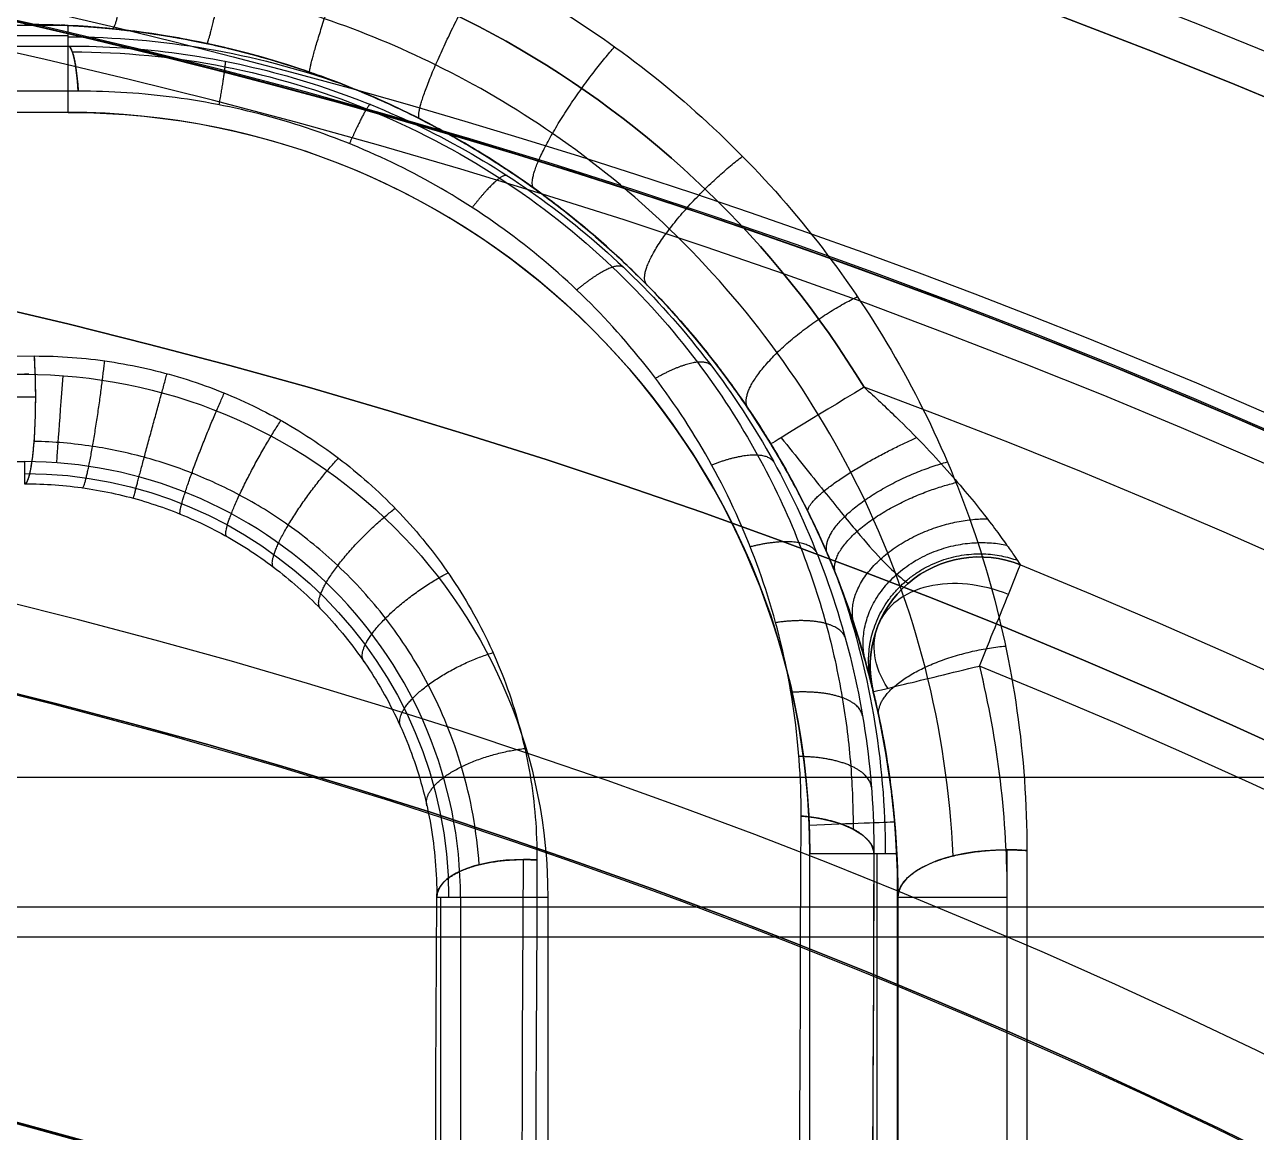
# Model space of a CAD drawing. Header units: centimetres. Extents: x -2.5 to 2.5, y -13.5 to 2.5.
# Drawn here: x 0.355 to 0.6371, y 1.3062 to 1.5599 of the extents above; entities that cross this region are included whole.
import ezdxf

# ---------------------------------------------------------------- set-up
doc = ezdxf.new("R2010")
doc.units = ezdxf.units.CM
doc.layers.add('Default', color=7, linetype='Continuous', true_color=0x000000)

msp = doc.modelspace()

# ---------------------------------------------------------------- linework, layer by layer
at = {"layer": 'Default'}
for p, q in [((0.3650000002200904, 1.557348579785209, 2.103822663338498), (-0.3649999999789616, 1.557348579785209, 2.103822663338498)), ((-0.3633717614014988, 1.559824701076, 1.82), (0.3633717614014366, 1.559824701076, 1.82)), ((0.5677853280555372, 1.437281331279111, 1.57500000000966), (0.5677853280555372, 1.437281331279111, 1.425)), ((0.549375539880889, 1.407097234483537, 1.575000000034), (0.549375539880889, 1.407097234483537, 1.438102850650111)), ((-0.7, 1.387548329092999, -9.369900876810444), (1.263422152902485, 1.387548329092999, -9.369900876810444)), ((0.5502471073539712, 0.3442774283827431, 2.344627552517974), (0.5502471073539712, 1.369999999992253, 2.344627552517974)), ((0.5548247010765, 1.368371761401325, 1.82), (0.5548247010765, 1.154761880216022, 1.82)), ((0.4502257861436189, 1.359999999985203, 2.347070721231369), (0.4502257861436189, -0.5199999999352072, 2.347070721231369)), ((0.555, 1.178304655996962, 2.138205548470592), (0.555, 1.359999999980038, 2.138205548470592)), ((0.9894222123144696, 1.357709082746239, 3.05025), (-0.9894222123144705, 1.357709082746239, 3.05025)), ((-0.7, 1.350945788714557, -9.233298336432), (1.308290813449956, 1.350945788714557, -9.233298336432))]:
    msp.add_line(p, q, dxfattribs=at)
for centre, radius, start, end in [((0, 3.552713678800501e-16, -12.2), 2.499690594652, 270, 90), ((6.260144145811217e-31, -2.810513849101996e-15, -12), 2.15, 6.258339040098019e-14, 180), ((1.026037000564491e-30, -2.847253253075996e-15, -12.2), 2.15, 8.802782785268832e-14, 180), ((0, 0, -12.1), 2.15, 0, 180), ((-1.414489680939823e-09, -1.493782253447762e-09, -11.7), 2.032971016854729, 44.41990661493926, 268.9001442872669), ((-3.742783860616328e-13, -3.552713678800501e-16, 2.203600857458), 2.003255677910626, 58.7228649888192, 180), ((-2.665881612866612e-23, 1.550963648536927e-26, 2.75025), 2, 6.808335925920901e-14, 180.0000000004184), ((8.110872002696602e-24, 6.462348535570529e-28, 3.20025), 2, 359.9999999997692, 180), ((0, 0, 2.97525), 2, 0, 180), ((-1.793662034335766e-44, 5.329070518200752e-16, -3.2), 1.999999999999999, 270, 90), ((-3.781255180363882e-32, -1.577721810442024e-30, 2.70025), 1.95, 4.877168357825511e-14, 180), ((3.794285072632901e-44, 1.893266172530429e-30, 3.25025), 1.95, 5.921042714818517e-14, 180), ((4.571270710749215e-32, -2.68212707775144e-30, 2.733148992834), 1.865415327864, 5.56658527882042e-14, 180), ((9.768836129104305e-31, -2.847253253075997e-15, -12.2), 1.85, 8.802782785268759e-14, 180), ((0, 0, -12.1), 1.85, 0, 180), ((1.776356839400251e-16, 0, 2.3), 1.82, 7.016709298534877e-15, 180), ((0, 0, 2.28), 1.8, 7.016709298534877e-15, 180), ((0, 0, 1.4), 1.8, 0, 180), ((3.552713678800501e-16, 3.552713678800501e-16, 2.197942286341), 1.8, 0, 90.00000000000006), ((3.552713678800501e-16, 3.552713678800501e-16, 2.042057713659), 1.8, 0, 90.00000000000006), ((0, 0, 1.625), 1.775, 270, 90), ((0, 0, 2.218104481907), 1.775, 270, 90), ((0, 0, 1.7715522409535), 1.775, 270, 89.99999999999999), ((0, 0, 2.230604481907), 1.775, 270, 89.53141365220625), ((-2.40802933149098e-12, -1.486122336302742e-12, -11.7), 1.7086088901431, 55.00316425220173, 268.5990959644928), ((0, 0, -11.7), 1.70860889014, 55.00316425226172, 268.5990959644133), ((-1.887379141862766e-15, 1.109423664047427e-12, -3.99902080783), 1.703912068354891, 25.87642374187077, 88.89839697518755), ((1.576960784177572e-13, -2.664535259100376e-15, -12.2), 1.700000000000158, 44.99922551872517, 180), ((0, 0, -11.949951539505), 1.7, 44.99922551872132, 180), ((0, -8.881784197001252e-16, -3.2), 1.700000000000001, 270, 90), ((0, 1.776356839400251e-16, 1.943104481907), 1.695, 270, 90), ((0, 1.776356839400251e-16, 2.193104481907), 1.695, 270, 90), ((0, 0, 1.968104481907), 1.67, 270, 90), ((-6.418400859435261e-09, 4.475350401378365e-09, -2.3), 1.60000000544864, 304.7777720339693, 235.2222891541464), ((0, 0, -2.85), 1.6, 270, 90), ((0, -5.488942633746774e-14, -3.4), 1.600061199158122, 25.9434135567345, 88.89839697518836), ((0, 0, 1.4), 1.592735026919, 7.016709298534877e-15, 180), ((0.3549999999992888, 1.359999999999235, 1.6), 0.2249999997707649, 31.29080377674231, 89.9999999998189), ((0.355, 1.360000000000451, 1.625), 0.1999999999995492, 31.29081976484933, 90), ((0.3650000000005, 1.37, 1.8), 0.169824701076, 359.9999999999999, 90.0000000001687), ((0, 0, 1.3), 1.535, 7.016709298534877e-15, 180), ((0, 0, 0.9500000000000001), 1.535, 0, 180), ((0.355, 1.36, 1.8), 0.1198262242119, 89.52585466411175, 89.99999999999994), ((-6.090588475787544e-09, 2.87672047960541e-07, 1.6), 1.574999693184827, 110.3329123390494, 69.66708705205367), ((0, 8.881784197001221e-17, 0.5), 1.469836076253, 270.0000000000001, 90), ((0.3549999999996201, 1.36000000000002, 1.819825469289), 0.09982698575097988, 359.9999999448892, 90.00000003502254), ((-1.802714568569962e-31, -1.037837607336e-15, -2.35), 1.45, 0, 180), ((0, 0, 0.8650000000000001), 1.45, 0, 180), ((6.217248937900877e-16, 6.217248937900877e-16, 0.5019870922842999), 1.449999999999999, 0, 90.00000000061235), ((0.5736724823621565, 1.412984388793132, 1.425), 0.02499999999594032, 67.9028189768744, 193.6202826969542), ((1.479396646715422e-12, -9.206964080021863e-11, 1.4), 1.525000000073368, 112.0971810042805, 67.9028189950204), ((0.3550000018322124, 1.36000000044464, 1.425), 0.1999999981146877, 359.9999998522802, 13.62028269772673), ((1, 0.8, -11.45011857674999), 0.6000000000000001, 90, 270), ((-2.003871841296328e-31, -1.055288824224e-15, -2.445), 1.355, 0, 180)]:
    msp.add_arc(centre, radius, start, end, dxfattribs=at)
at = {"layer": 'Default', "extrusion": (0, 0, -1)}
for centre, radius, start, end in [((-3.410332196196464e-07, 8.468541827344467e-07, 11.6), 2.132971868070293, 271.0998644742624, 132.7700319573599), ((9.775724749385784e-32, -1.97215226305253e-32, -2.70025), 1.912399958904, 359.9999999999999, 180), ((0, 0, 0.5500000000000007), 2, 90, 196.6607710957106), ((-5.433453440641863e-31, -1.262177448353619e-30, -2.984452014333), 1.773948508258, 6.671863942229313e-13, 180.0000000000007), ((-1.088625035737969e-30, -2.810513849101997e-15, 12), 1.85, 0, 179.9999999999999), ((1.060544128062e-15, 1.159961016128364e-13, -2.12), 1.845000000000116, 90.00000000000001, 270), ((0, 0, -2.3), 1.832180073765, 7.016709298534877e-15, 180), ((0, 0, 0.9000001103701888), 1.7, 336.1372350324376, 203.862718006589), ((0, 0, -2.238971143170501), 1.8, 0, 180), ((0, 0, -1.7210288568295), 1.8, 0, 180), ((3.148545693605839e-16, -4.765077221691172e-13, -3.05025), 1.679979246179604, 51.83722603477532, 128.1627739652247), ((-3.201812861426702e-16, 2.935429677108914e-14, -0.4), 1.700000000000167, 350.0409158370875, 189.9590841629125), ((0, 0, -1.918104481907), 1.775, 90, 270), ((-3.885780586188048e-17, -7.059110240792421e-15, -2.2431044819065), 1.774999999999993, 92.13727618026752, 270.0000000000021), ((0, 0, -1.6), 1.75, 90.00000000000001, 270), ((0, 0, -1.943104481907), 1.75, 90, 270), ((0, 0, -2.193104481907), 1.75, 90.00000000000001, 270), ((0, 0, -2.1), 2, 121.2771350111555, 271.3947626814349), ((0, 0, 2.95), 1.7, 90, 270), ((0, 0, 3.075000000000001), 1.7, 90, 270), ((-7.322225008673198e-17, 1.625366508051229e-14, -0.5), 1.6000000000001, 350.0409158370871, 189.9590841629129), ((0, 0, -2.168104481907), 1.67, 90, 270), ((0, 0, -2.068104481907), 1.67, 90, 270), ((4.500044781252655e-12, -9.639489206847429e-11, 3.9), 1.603916862401867, 91.1016030249062, 154.1235762523011), ((-0.355, 1.36, -1.6), 0.2249999997696, 90, 148.7091962233301), ((-0.355, 1.36, -1.921074752756), 0.2000000000000002, 90, 97.69224324252325), ((-0.365, 1.37, -2.128359928821502), 0.1871344463133959, 90, 109.5552215936242), ((-0.365, 1.37, -1.8), 0.1698247010764999, 90.00000000000001, 179.968034806544), ((0, 0, -1.125), 1.535, 0, 180), ((-0.3549999999999, 1.3600000000189, -1.8), 0.1198262241931001, 90.0000000000478, 180.0000000157313), ((-0.355, 1.36, -2.131488469114), 0.09710714395587938, 90, 180), ((8.82851878883948e-32, -1.028652756343e-15, 2.3), 1.45, 4.064652518824339e-14, 180), ((0, 0, 2.325), 1.45, 0, 180), ((0, 0, -0.6834935461421502), 1.45, 0, 180), ((-0.5736724823579976, 1.412984388792067, -1.575000000021468), 0.02499999999175587, 346.3797172914431, 112.097181041758), ((-0.5736724823660001, 1.412984388794, -1.500000000017), 0.02499999999999991, 346.3797172973217, 112.0971810210713), ((5.000772678936243e-14, -9.046399185308474e-11, -1.575), 1.550000000070636, 112.0971810147748, 67.90281898522515), ((-1.776356839400251e-16, -1.278941397231392e-10, -1.425), 1.550000000112033, 112.0971810140798, 67.90281898592026), ((0, 0, -1.5), 1.55, 112.0971810159446, 67.90281898405362), ((-0.365, 1.37, -2.128359928821502), 0.1871344463133959, 160.4158417011375, 180), ((-0.3549999928358777, 1.359999998263306, -1.4), 0.2250000071591222, 166.3797172666184, 179.9999995585184), ((-0.355, 1.36, -1.4), 0.2249999997876, 166.3860097785049, 180.000000000764), ((-1, 0.8, 11.2), 0.6000000000000001, 270, 90), ((-0.355, 1.36, -1.921074752756), 0.2000000000000002, 172.3082808701704, 180), ((9.640642121862514e-32, -1.129686117272002e-15, 2.85), 1.355, 2.232401029309368e-14, 180), ((0, 0, 2.647500000000001), 1.355, 0, 180), ((-1.32681476109883e-16, 1.918465386552271e-13, 3.6), 1.354999999999562, 26.28295204769622, 153.7170479523038), ((0, 0, 3.5), 1.355, 26.28295204770349, 153.7170479522965), ((8.881784197001253e-17, -2.375877272697835e-13, 3.4), 1.355000000000459, 31.10480699509609, 148.8951930049039)]:
    msp.add_arc(centre, radius, start, end, dxfattribs=at)
at = {"layer": 'Default', "extrusion": (6.963337492440337e-05, 1.136543387614958e-14, -0.9999999975755967)}
msp.add_arc((0.0008147298903707467, -1.31912635985857e-13, 11.70025284899621), 1.700000002326435, 359.9999999904506, 124.6181258960143, dxfattribs=at)
at = {"layer": 'Default', "extrusion": (1.185738763352164e-07, 1.917660872554058e-06, -0.9999999999981544)}
msp.add_arc((4.65434932543532e-08, -7.524191470356261e-07, -2.284937504049541), 1.752386096327069, 93.53520999034606, 86.46480574627344, dxfattribs=at)
at = {"layer": 'Default', "extrusion": (-4.416450215434877e-08, 4.392315963832166e-08, 0.9999999999999981)}
msp.add_arc((-1.019762138645356e-07, 9.998766903750547e-08, -2.200000090908275), 1.700000004086728, 304.7777720676715, 235.2222895058525, dxfattribs=at)
at = {"layer": 'Default', "extrusion": (-9.682160133937064e-06, 6.187023271588665e-06, -0.9999999999339884)}
msp.add_arc((-3.194974838832436e-05, -2.04196231761054e-05, 3.299887800679447), 1.700061127802225, 91.10160302927375, 154.0565864476538, dxfattribs=at)
at = {"layer": 'Default', "extrusion": (1, 0, 0)}
for centre, radius, start, end in [((1.539824701076, 1.820000000000069, 0.3649999999999999), 0.02000000000006947, 270, 355.0412078141142), ((-2.005950960892733e-13, -0.3925880267127044, 0.58), 3.146574122136789, 64.17157995071717, 99.58918451240821), ((2.154942890797429e-13, -0.3925880267145678, 0.5845669291339001), 3.146153445934664, 64.17157994783602, 99.58918451240982), ((-7.201572671533541e-13, -0.39258802671224, 0.555), 3.121574122136382, 64.17157994779343, 99.58918451174216), ((0, -0.3925880267139, 0.5549999999999999), 3.121574122138, 64.1715799478186, 91.07140597840504)]:
    msp.add_arc(centre, radius, start, end, dxfattribs=at)
at = {"layer": 'Default', "extrusion": (1.225968718904236e-11, 0.999961923063173, 0.008726535612777614)}
msp.add_arc((1.752979985166526e-07, -0.3925879098870423, 1.575648364151178), 2.771588513115644, 93.50669839915295, 97.56746383771427, dxfattribs=at)
at = {"layer": 'Default', "extrusion": (-0.9912904015020794, -0.001148339049573122, 0.1316891081573315)}
msp.add_arc((-1.534615491844045, 2.39602204483318, -0.05169819893874483), 0.02000000000081864, 118.8542700693599, 179.4955933814109, dxfattribs=at)
at = {"layer": 'Default', "extrusion": (-1.044632045796301e-11, -0.9999619230632406, -0.008726535605023055)}
msp.add_arc((-6.049427499338112e-11, -0.392585051511912, -1.565453863515854), 2.789017005667808, 82.43253196083501, 86.49330160238426, dxfattribs=at)
at = {"layer": 'Default', "extrusion": (-1.958970799161366e-09, 0.9999619231977831, 0.008726520187956385)}
msp.add_arc((2.450833645695548e-11, -0.3925850514725208, 1.505080298859257), 2.822128390538517, 93.45160568483463, 97.27216545496601, dxfattribs=at)
at = {"layer": 'Default', "extrusion": (-0.9919560536030836, -0.001104627965859715, 0.1265779108583074)}
for start, end in [(89.49594562670323, 117.6216930825489), (359.4959456344692, 89.49594562670323)]:
    msp.add_arc((-1.474348273332557, 2.428127184399991, -0.04969447582555342), 0.02000000000043226, start, end, dxfattribs=at)
at = {"layer": 'Default', "extrusion": (0.9972877425152236, -0.07360134936867174, 0)}
msp.add_arc((1.502266033058483, 1.820000000000001, 0.2539393134515108), 0.02, 180.5000000028325, 269.9999999977342, dxfattribs=at)
at = {"layer": 'Default', "extrusion": (-0.5193800529771413, 0.8545433637735782, 1.874670554543727e-10)}
msp.add_arc((-1.234719766187922, 1.624999999816932, 0.9777995585542497), 0.02500000000023734, 270.0000005275588, 359.999999999456, dxfattribs=at)
at = {"layer": 'Default', "extrusion": (-7.895160220039442e-16, -0.9999619230641712, -0.00872653549838696)}
msp.add_arc((-7.896512381425872e-12, -0.3925850511253076, -1.495652171571153), 2.824490064666497, 82.7278345437421, 86.54839434576593, dxfattribs=at)
at = {"layer": 'Default', "extrusion": (0.9265471363768673, -0.3761786863603877, 2.544855062873924e-12)}
msp.add_arc((1.524999999999843, 1.42499999999369, -1.571987852403517e-08), 0.02499999999369001, 269.9999999742736, 1.44616004737029e-08, dxfattribs=at)
at = {"layer": 'Default', "extrusion": (0.265998493417097, 0.655167765919392, 0.707106781186567)}
msp.add_arc((-1.163513729807164e-13, -0.07071067811860154, 2.085965004500203), 0.02499999999999995, 270.0000004110867, 0.0007996041966446073, dxfattribs=at)
at = {"layer": 'Default', "extrusion": (0.2659984934171115, 0.6551677659194282, -0.707106781186528)}
msp.add_arc((-1.167954621905665e-13, 2.085965004500203, 0.07071067811860199), 0.025, 314.4822992981028, 0.0007994454610126561, dxfattribs=at)
at = {"layer": 'Default', "extrusion": (0.235486177818601, -0.9718776980960033, 1.672569254746818e-11)}
msp.add_arc((0.8902777844448722, 1.424999999808122, -1.238156075150145), 0.0249999997874129, 179.9999995127864, 270.0000000000239, dxfattribs=at)
at = {"layer": 'Default', "extrusion": (-0.9999619230641719, 3.93348548177741e-16, -0.008726535498316966)}
msp.add_arc((1.831006955982905e-13, -0.3925850509955293, -0.5541716165373782), 3.151045041861609, 80.25543485607527, 115.9451702488015, dxfattribs=at)
at = {"layer": 'Default', "extrusion": (0.003817953744506648, 0.8992131379594626, -0.4374941779616062)}
msp.add_arc((-0.5236982304798148, 2.783546707048944, 0.1717602124388502), 0.01999999999961321, 99.47893470173771, 179.443961649728, dxfattribs=at)
at = {"layer": 'Default', "extrusion": (-0.03819893067349929, 0.9992701545104814, 0)}
msp.add_arc((-0.5868908424955196, 1.820000000000001, 1.355057501983532), 0.02, 192.0212720135821, 270.0000000000344, dxfattribs=at)
at = {"layer": 'Default', "extrusion": (-0.003777904712978082, -0.9014270206967921, 0.4329146033499966)}
msp.add_arc((0.4636826721022536, 2.792109736335098, -0.1699625414547354), 0.02000000000032457, 90.55467052050946, 180.5546705171583, dxfattribs=at)
at = {"layer": 'Default', "extrusion": (-0.9999619230641713, 2.081668171172169e-17, -0.00872653549837382)}
msp.add_arc((1.171163982811653e-12, -0.3925850509974314, -0.4906904388913159), 3.161376912667706, 80.47182965111699, 115.6537242506508, dxfattribs=at)
at = {"layer": 'Default', "extrusion": (0.9999619230641716, 3.467907384868685e-14, 0.008726535498342451)}
msp.add_arc((-1.276702475833056e-12, -0.3925850509981808, 0.4937980896882603), 3.16113400016952, 64.3462757442029, 99.52817034886, dxfattribs=at)
at = {"layer": 'Default', "extrusion": (-0.003777904712982476, -0.9014270206965501, 0.4329146033505002)}
msp.add_arc((0.4636826721022454, 2.7921097363352, -0.1699625414531667), 0.02000000000031774, 81.61568754414995, 90.55467052050952, dxfattribs=at)
at = {"layer": 'Default', "extrusion": (0, 1, 0)}
msp.add_arc((-0.5348247010765, 1.81999999999996, 1.37), 0.01999999999996014, 184.9587921855994, 270, dxfattribs=at)
at = {"layer": 'Default', "extrusion": (0.999961923064171, 8.577773907836317e-15, 0.008726535498419131)}
msp.add_arc((-2.015360870584821e-12, -0.3925850509959135, 0.5706866311978297), 3.131351010350231, 64.05482975134153, 99.7445651438906, dxfattribs=at)
at = {"layer": 'Default', "extrusion": (0.9999619230641713, 0, 0.008726535498373983)}
msp.add_arc((0, -0.3925850509950206, 0.5706866311976777), 3.131351010349001, 64.05482975136765, 77.42420476785293, dxfattribs=at)
at = {"layer": 'Default', "extrusion": (3.142240421058743e-08, -0.9001027922842089, 0.4356775910259437)}
for start, end in [(89.99999912887178, 179.9999991287509), (79.47426302097844, 89.99999912887178)]:
    msp.add_arc((0.5800000474774553, 2.768204534253651, -0.1710419063560706), 0.02500000000013395, start, end, dxfattribs=at)
at = {"layer": 'Default', "extrusion": (-0.9999619230641733, 3.811751261850738e-14, -0.008726535498145229)}
msp.add_arc((5.898350766364148e-12, -0.3925850510118118, -0.4706904388906243), 3.141376912683419, 80.47182965229862, 115.6537242557704, dxfattribs=at)
at = {"layer": 'Default', "extrusion": (0, -1, 0)}
for centre, radius, start, end in [((0.4748262242119001, 1.820000000000017, -1.359999999889032), 0.02000000000001698, 180.5000000001413, 269.9999999458552), ((0.5800000000000001, 1.4250000000531, -1.359999999926), 0.0250000000531001, 180.0000001216967, 269.9999999885406)]:
    msp.add_arc(centre, radius, start, end, dxfattribs=at)
at = {"layer": 'Default'}
for points, degree in [([(1.331888061687, 1.410031259083, -9.448845537), (1.29490763819, 1.447107995451, -9.469160654533999), (1.218401927459, 1.517644681672, -9.507812872738), (1.097234865524, 1.612239135492, -9.559669256935), (0.9705517614013, 1.695599098138999, -9.605366530483002), (0.8393246015961998, 1.767646900265999, -9.644884192667), (0.7043943328096, 1.828405550137, -9.678195171454), (0.5665584116699, 1.877928290029, -9.705372553891001), (0.4265055354917999, 1.916298361016, -9.726416452885001), (0.2849419200306, 1.943591455617999, -9.741401982787002), (0.1425069434711, 1.959897051507999, -9.750321371069), (0.04742061250379, 1.963489047862999, -9.752310629685), (-2.946950075966104e-10, 1.963492789354999, -9.752315189605)], 3), ([(-8.836877383237833e-15, 1.913817162179, -9.673742329312), (0.04438756974314001, 1.913810655048, -9.673738572418001), (0.1333878036365, 1.910479032762, -9.671815059315001), (0.2680514404432001, 1.895254770902, -9.663025327664002), (0.4024146763449001, 1.869474051403, -9.648140822313001), (0.5355988677975001, 1.83309235799, -9.62713584183), (0.6665027890929002, 1.786103650439, -9.600006898876002), (0.7948306920246001, 1.728377643935, -9.566678773482002), (0.9200694918027003, 1.659562521174, -9.526948343831), (1.040972472131, 1.579853068353, -9.480928069788), (1.15631103841, 1.489477349261, -9.428749624042), (1.228494842108, 1.422682101983, -9.390185370045002), (1.263422145947, 1.387548332591, -9.369900878829)], 3), ([(2.262056951189676e-10, 1.86060251583, -8.317134752984998), (0.03355457329718, 1.860598993524, -8.317149555672998), (0.1012966273552, 1.858962853775, -8.319883121161999), (0.2042972367806, 1.85129291005, -8.332263937113998), (0.3092962817648, 1.838104829515, -8.353776246358999), (0.4165980487166001, 1.818891049819999, -8.385026729613), (0.5261675909528, 1.79314508403, -8.426938328205999), (0.6388227708829999, 1.759989511581, -8.480928414497999), (0.7548549104057, 1.718399954625, -8.548627984494999), (0.8742168873746998, 1.667258624277, -8.631959642319998), (0.9967976521602998, 1.60522774631, -8.732999661683), (1.122464840684, 1.53064762208, -8.854586571791998), (1.250514405388, 1.441813064562, -8.999449126941), (1.337052944222, 1.371553411243, -9.114098859470998), (1.379997483296, 1.33365448219, -9.175962992808)], 3), ([(1.308289471497, 1.350946375596, -9.233297319923), (1.266353322834, 1.387625867669, -9.169766576057), (1.182068409341, 1.455317075893, -9.052521964188001), (1.058137481058, 1.54012882111, -8.905623712393), (0.9372107871327, 1.610788786701, -8.783237061929), (0.8197647070572001, 1.66915805121, -8.682138530199001), (0.7060215185689, 1.716950583187, -8.599359436592001), (0.5961405777206, 1.755480629749, -8.532623438328), (0.4901416746303, 1.785971091236, -8.479812409889), (0.3874475108826, 1.809535946135, -8.438996883923), (0.2869568606226, 1.827069796852, -8.408627363661001), (0.1889573143474, 1.839060773519, -8.387858382721), (0.0932983993369, 1.845911501198, -8.375992574762), (0.03086412013226, 1.847398227956, -8.373417487358001), (-5.271597137396476e-15, 1.847405121863, -8.37340554676)], 3), ([(0.3577952755822, 1.597480314961, 2.356964515807), (0.3672667910328001, 1.59748022514, 2.355732044127), (0.3860819788445001, 1.596299681328, 2.353870621545), (0.4138766717917, 1.591039588807, 2.352874505743999), (0.4407328609843, 1.58239808009, 2.353688985848), (0.4664580095103, 1.570428358241, 2.356311017712), (0.4907197161320001, 1.555190032988, 2.360748911009), (0.513181496189, 1.536739576335, 2.367009615758), (0.5334344941712, 1.515182366145, 2.375081282881), (0.5510332070657, 1.490682592938, 2.384924378433), (0.5654872906048001, 1.463500085022, 2.396455384766), (0.5763016603629, 1.434072041153, 2.409502416556), (0.5830257704426, 1.402890546315, 2.423862317735), (0.5845663892727, 1.381553844692, 2.434024076629), (0.5845669291339001, 1.370708661417, 2.439273423089)], 3), ([(-0.3633900648157, 1.559823939538, 1.82017453071), (0, 1.559823939538, 1.82017453071), (0.3633900648157, 1.559823939538, 1.82017453071)], 2), ([(0.3549999999405, 1.56, 2.335483636576), (0.363272806228599, 1.559999960826998, 2.334272619931998), (0.3797726071574968, 1.558970441344994, 2.332432931094993), (0.4039534447109931, 1.554433572844987, 2.331436097731985), (0.4273860348634891, 1.546982149820979, 2.332185867147977), (0.4498608279731847, 1.536655471444971, 2.334689619997967), (0.47114498832908, 1.523469828745962, 2.338967333192957), (0.4909509560212749, 1.507437775394953, 2.345046538982946), (0.5089228733527698, 1.488602679648943, 2.352941423202934), (0.5246470423484645, 1.467063511593933, 2.362641807518922), (0.5376561271335588, 1.443014837020923, 2.374089593737911), (0.5474564180209535, 1.416806153362913, 2.3871394601759), (0.5535896629359455, 1.388927896152188, 2.401567996734705), (0.5549997583003984, 1.369708644555623, 2.41186300348535), (0.555, 1.36, 2.417149505512)], 3), ([(0.3633900648157, 1.559823939538, 1.82017453071), (0.3633557020684, 1.559825382336, 1.820009202379), (0.3633860595963, 1.559824131978, 1.819690302217), (0.3636764029588, 1.559811811661, 1.819246390688), (0.3640536519503, 1.559795113216, 1.818896400623), (0.3644952948494, 1.559774656009, 1.818574391892), (0.3648262175827, 1.559758543557, 1.818371487141), (0.365, 1.559749843554, 1.818271215099)], 3), ([(0.3649999999996, 1.559749843554, 1.828665089422), (0.3645052496325094, 1.559774612053, 1.825826900630004), (0.3639763360040347, 1.559799323602, 1.822995237566006), (0.3633900648157, 1.559823939538, 1.82017453071)], 3), ([(0.365, 1.559749843554, 1.818271215099), (0.3652297920488, 1.559738339563, 1.818138625632), (0.3657094610961, 1.559713521825, 1.81789248636), (0.3664714670739, 1.559671261002, 1.817562136373), (0.3672878361251, 1.559622765156, 1.817253031563), (0.368166639498, 1.559566828435, 1.816956696913), (0.3691206287555, 1.559501728639, 1.816666418638), (0.3701630722231, 1.559425374048, 1.816377721987), (0.371307539877, 1.559335261911, 1.816087493981), (0.3725667484054, 1.559228495643, 1.815793839245), (0.3739505713544, 1.559101939165, 1.815496087868), (0.3754669548587, 1.558952115162, 1.815194302328), (0.3771113369221, 1.558776444398, 1.814890841653), (0.378894463492, 1.55857044956, 1.814584949019), (0.3808369037121, 1.558327614323, 1.814274778958), (0.3829454429212, 1.558042129836, 1.813961124003), (0.3852244759444, 1.557707837269, 1.813645041571), (0.3876794699247, 1.557317680658, 1.813327386924), (0.3903137525955, 1.556864140788, 1.813009246537), (0.3931320822004, 1.556338694511, 1.812691439617), (0.3961540069196, 1.555728784395, 1.812373269387), (0.3994023099055, 1.555018993959, 1.812054164099), (0.4028976126465, 1.554191815055, 1.811734175382), (0.406659598232, 1.553227102193, 1.811413774132), (0.4107058071804001, 1.55210209571, 1.811093883531), (0.41505318646, 1.55079050206, 1.810775731945), (0.4197077889346, 1.549265773987, 1.810461439672), (0.4247106324187001, 1.547485094059, 1.810151018987), (0.4301252806183, 1.54538743975, 1.8098441336), (0.4360054210828, 1.542901772879, 1.809542249298), (0.4423983826617001, 1.539943764498, 1.809248274808), (0.4493233800905, 1.536423046598, 1.808967478788), (0.4568082623078, 1.532228673095, 1.808705275703), (0.4650552988093, 1.527101651017, 1.808464536272), (0.4738773054332001, 1.520964568408, 1.80826324777), (0.4828928488838, 1.513912389189, 1.80811931515), (0.4917866795027, 1.506072100457, 1.80804317048), (0.5002817674219, 1.497626194444, 1.808039634338), (0.5081964615558, 1.488751541692, 1.808108952001), (0.5153616467218, 1.479693796383, 1.80824745374), (0.5216500744147, 1.470745875587, 1.808446371152), (0.5269719930683, 1.462252012259, 1.808690542753), (0.5313428636612, 1.454481004924, 1.808961107927), (0.5349487697898, 1.44739173211, 1.809248345862), (0.537946430565, 1.440906269511, 1.80954696047), (0.5404386834609001, 1.4349986453, 1.809850964666), (0.542525093574, 1.429601925146, 1.810157528679), (0.5442869284544, 1.424644489237, 1.81046562528), (0.5457944476788, 1.420039273362, 1.810776803598), (0.5470905332695, 1.415744217616, 1.811091070376), (0.5482015926052001, 1.411753389265, 1.811406210079), (0.5491531737575001, 1.408052324853, 1.811720686038), (0.5499677616481, 1.404624867652, 1.812033290425), (0.5506652302495, 1.401453035011, 1.812343182542), (0.5512629648101001, 1.398517606708, 1.812649898195), (0.5517761251473, 1.395798239438, 1.812953398145), (0.5522177717532001, 1.393274313651, 1.81325402524), (0.5525994970103, 1.390922486222, 1.81355289368), (0.5529300773105, 1.388726527778, 1.813850712787), (0.5532158820380001, 1.386679341719, 1.814147200312), (0.5534627727191, 1.384772418353, 1.814442367057), (0.5536759990292001, 1.382996487478, 1.814736522566), (0.5538602042986, 1.38134194064, 1.815030271768), (0.5540194687487, 1.37979894859, 1.815324572515), (0.5541573506322001, 1.378357614912, 1.815620812712), (0.5542769353351, 1.377008138409, 1.815920896048), (0.5543809533579, 1.375739818649, 1.816227741819), (0.5544710654634, 1.374551085071, 1.816543022205), (0.5545481541361, 1.373450114052, 1.816866157125), (0.5546132417413, 1.372444299318, 1.817196446235), (0.5546678572941001, 1.371532425094, 1.817536261113), (0.5547134007283, 1.370712509326, 1.817890079102), (0.5547385046629, 1.370226494179, 1.818140528495), (0.5547498435544, 1.37, 1.818271215099)], 3), ([(0.3650000004322, 1.555038586338, 2.368521694274), (0.3650000002159001, 1.557394214946, 2.098593391848), (0.3649999999996, 1.559749843554, 1.828665089422)], 2), ([(0.5547498435544, 1.37, 1.828665089425), (0.5545967578723031, 1.373057884108602, 1.846206971107852), (0.554155965010806, 1.379036835537401, 1.879694041968712), (0.5531597716364207, 1.387489843570221, 1.924881510651781), (0.551874593302315, 1.395516632827215, 1.965815833105787), (0.5503436129395095, 1.403128481452209, 2.002804717131793), (0.5486033467439041, 1.410352822848204, 2.036217676731798), (0.5466834595827986, 1.417215192392199, 2.066375272478804), (0.5446245026929933, 1.423697644887193, 2.093401920388809), (0.5424186012079882, 1.429918405328188, 2.117961067107814), (0.540042500252583, 1.435981090130183, 2.140536908626819), (0.537563400438978, 1.441747544627178, 2.160688285273824), (0.5350717487347733, 1.447099411528173, 2.178236360710829), (0.5322797564424682, 1.452653867340168, 2.195198282399834), (0.5294328322318631, 1.457897234887163, 2.209924102311839), (0.5266188621528584, 1.462754427306158, 2.222487073665844), (0.5233704495779533, 1.468001010541153, 2.234780192576848), (0.5200842896118482, 1.472950081222148, 2.245016389927853), (0.5168368123301433, 1.477562489487143, 2.253421802178858), (0.5129906978270379, 1.482689953964138, 2.261315560726863), (0.5091069229679326, 1.487526331822132, 2.267186073626868), (0.5052221975043273, 1.492083653283127, 2.271331935256874), (0.5009871773362219, 1.496748562528122, 2.27398219013788), (0.4969122147380168, 1.500969878183117, 2.274884531476884), (0.4924853782728114, 1.505298835105112, 2.27428104822189), (0.4876258721278057, 1.509748417751106, 2.271753827481895), (0.4827797849435003, 1.5139013777101, 2.267481329816901), (0.4777715799546947, 1.517929513483095, 2.261441494362906), (0.4725201581759891, 1.521869497981089, 2.253362363592911), (0.4677872306256841, 1.525196933116084, 2.244707239764917), (0.4627743944005791, 1.528515925476079, 2.234280851469922), (0.4575010227500738, 1.531771193118074, 2.221865399491927), (0.4525461950428691, 1.534630119703069, 2.208978997873932), (0.447300562564664, 1.537463524761064, 2.194156932666937), (0.441749955387259, 1.540240872737059, 2.177129519908942), (0.4363295620515542, 1.542750332906054, 2.159271338436946), (0.4305864010595492, 1.545203410596049, 2.139104666302952), (0.424546734469044, 1.547557039124044, 2.116533582438956), (0.4182917311462389, 1.549760295357039, 2.091750603797962), (0.4118558023613336, 1.551789685200033, 2.064829640846967), (0.4050265482745283, 1.553687429046028, 2.034741091049971), (0.3978486345619228, 1.555404481137023, 2.001471777353977), (0.3902900023208172, 1.556914513525017, 1.964681319835983), (0.3823288299246116, 1.558181077308012, 1.924034295060988), (0.3739466583473059, 1.559163410466006, 1.879193556620994), (0.368026662504902, 1.559598320907002, 1.846027865014998), (0.3649999999996, 1.559749843554, 1.828665089422)], 3), ([(0.3650000004322, 1.555038586338, 2.368521694274), (0.3734718271684001, 1.555047142151, 2.367518190277), (0.3903910116769, 1.553893271051, 2.366033016705), (0.4151682942962001, 1.548732935459, 2.365392167744), (0.4390398702943, 1.540232816493, 2.366341558006), (0.4616664139005, 1.528467803337, 2.368884467481), (0.4826644978982, 1.513539978459, 2.373016605716), (0.5016502581539, 1.495556740097, 2.378727363586), (0.5181740776675999, 1.474693110293, 2.385983805653), (0.5317467454597999, 1.45123399663, 2.394704877638), (0.5418889645334999, 1.425589673088, 2.404752875349), (0.5481672070053, 1.398281995722, 2.415935923424), (0.5495549079233, 1.379475626244, 2.423944282776), (0.5495190490723999, 1.369999999991, 2.428054768221)], 3), ([(0.5328501238854, 1.378616352201, 2.445619106926), (0.5328870710105, 1.387324658653, 2.441382258612), (0.5316027876372, 1.404404983459, 2.433229020074), (0.5258038576798, 1.429266250344, 2.421823676618), (0.5164845079099, 1.452457358881, 2.411654725107), (0.5040891689878001, 1.473560272869, 2.402883945736), (0.4890978497044001, 1.492209880166, 2.395641941423), (0.4719653915194, 1.508202595876, 2.389981656606), (0.4531147043652, 1.521407901569, 2.385921535689), (0.4329112990686, 1.531759716367, 2.383453135474), (0.4115917751891, 1.539235677608, 2.382560425374), (0.3895250199191, 1.543723053975, 2.38325239811), (0.3747264202694, 1.544701890298, 2.38472466652), (0.3672955974842, 1.544693683461, 2.385711603896)], 3), ([(0.365, 1.539824701076, 1.8), (0, 1.539824701076, 1.8), (-0.365, 1.539824701076, 1.8)], 2), ([(0.3572327043637999, 1.484019633073, 2.419884759708001), (0.3630074205562894, 1.484025945714988, 2.419147934779997), (0.3744480021631666, 1.483177989663963, 2.418106503987989), (0.3913502592572271, 1.479334482457918, 2.417829559089974), (0.4074673393234836, 1.473010961415869, 2.418860533003959), (0.4226161847588362, 1.464251311659816, 2.421199898687941), (0.4364617912930859, 1.453123014413759, 2.424854095741924), (0.4486606315933335, 1.4397232356127, 2.429814358044905), (0.4588149435203801, 1.42420903038664, 2.436048045770886), (0.466500716397827, 1.406874633439581, 2.443457981802867), (0.4712981431479761, 1.388097053280523, 2.451906242332848), (0.4723659360618451, 1.375163492716488, 2.457987534613837), (0.4723386572301001, 1.368553459119, 2.461162012225)], 3), ([(-0.3549999999864, 1.479826224193, 1.8), (6.799977247951006e-12, 1.4798262242025, 1.8), (0.355, 1.479826224212, 1.8)], 2), ([(0.5493755398820002, 1.407097234479, 1.575000000034), (0.5493754721135119, 1.407097837228835, 1.578162617198855), (0.5492264880247999, 1.407719142974682, 1.584387366057536), (0.5485086918503604, 1.410590376185077, 1.593652779678947), (0.547228077520789, 1.415311736461895, 1.602157371884286), (0.5452915611717668, 1.42170989678203, 1.60964966064757), (0.5425205021851353, 1.429753723346453, 1.615973568829803), (0.5386622060129466, 1.43944609774114, 1.620917699854991), (0.5333715690103227, 1.450802495138884, 1.624190477290087), (0.5286378799608771, 1.459385439274031, 1.624999617357516), (0.5259084118567, 1.463876439853, 1.625)], 3), ([(-0.3549999999041, 1.459826985751, 1.81982546929), (1.725000697838652e-11, 1.459826985751, 1.8198254692895), (0.3549999999386, 1.459826985751, 1.819825469289)], 2), ([(0.3549999999386, 1.459826985751, 1.819825469289), (0.3549999999059, 1.4572861288275, 2.1109788342765), (0.3549999998732, 1.454745271904, 2.402132199264)], 2), ([(0.5830769492876001, 1.436148067293, 1.425), (0.5830769492885001, 1.436148067289, 1.5), (0.5830769492894, 1.436148067285, 1.575)], 2), ([(0.5493755398809, 1.407097234484, 1.425), (0.5493755398814502, 1.4070972344815, 1.500000000017), (0.5493755398820002, 1.407097234479, 1.575000000034)], 2), ([(0.9657770032723999, 1.39902636854, -11.70018562705), (0.9443639424964998, 1.397803164057, -11.70018562705), (0.9017175472174999, 1.393081128444, -11.69991385019), (0.8377071911687999, 1.378878937236, -11.70002308377), (0.7753653751581999, 1.357675516961, -11.69999381472), (0.7150574372040999, 1.329414755346, -11.70000165734), (0.6585530601037999, 1.294849932963, -11.69999955592), (0.6060531462798999, 1.254173066865, -11.70000011899), (0.5584934045523998, 1.208079304444, -11.69999996812), (0.5162817437782998, 1.157051263305, -11.70000000854), (0.4798346298374998, 1.101477817609, -11.69999999771), (0.4498812260972999, 1.042556512512, -11.70000000061), (0.4264562771947, 0.9803121555750001, -11.69999999984), (0.4101323181218, 0.9162577535226, -11.70000000004), (0.4008994022635, 0.8504752601760001, -11.69999999999), (0.3989929470310999, 0.7842363491886001, -11.7), (0.4043657518486999, 0.718215928136, -11.7), (0.4170347092922, 0.65299060562, -11.7), (0.4366910522937, 0.5898870328589, -11.7), (0.4633451982449999, 0.528952943317, -11.7), (0.4963477842682, 0.4716794873104, -11.7), (0.5356386443139, 0.4181130113498, -11.7), (0.5804881272429, 0.3693403686135, -11.7), (0.6304090642891, 0.3257938311599, -11.7), (0.6849940808107, 0.2879147420092, -11.7), (0.7431075227528, 0.2564273400585, -11.7), (0.8047227057253, 0.2313785438773, -11.7), (0.8683106261960001, 0.2133818626859, -11.7), (0.9338890839611, 0.202427447498, -11.7), (0.9778611788610001, 0.2, -11.7), (1, 0.2, -11.7)], 3), ([(-0.7000000000000001, 1.387548329093, -9.36990087681), (0.2817110729735001, 1.387548330842, -9.3699008778195), (1.263422145947, 1.387548332591, -9.369900878829)], 2), ([(0.5348247010788999, 1.15476188022, 1.8), (0.5348247010777, 1.26238094011, 1.8), (0.5348247010765, 1.37, 1.8)], 2), ([(0.5547498435544, 1.37, 1.828665089425), (0.5521344463133999, 1.3699999999955, 2.128359928823), (0.5495190490723999, 1.369999999991, 2.428054768221)], 2), ([(0.5547498435544, 1.37, 1.818271215099), (0.554759016217, 1.369816776207, 1.818376934793), (0.5547759053408, 1.369469356521, 1.818590823543), (0.5547972162302001, 1.369007382208, 1.818932070078), (0.5548139281232, 1.368627192451, 1.819304909575), (0.5548243755111999, 1.36837998842, 1.819723790835), (0.5548252714693999, 1.368358342553, 1.820021906455), (0.5548239395378, 1.368390064816, 1.82017453071)], 3), ([(0.5548239395378, 1.368390064816, 1.82017453071), (0.5547993236018999, 1.368976336004, 1.822995237567), (0.5547746120527001, 1.369505249633, 1.825826900632), (0.5547498435544, 1.37, 1.828665089425)], 3), ([(0.5548239395378, 1.368390064816, 1.82017453071), (0.5548239395378, 1.261575972516, 1.82017453071), (0.5548239395378, 1.154761880216, 1.82017453071)], 2), ([(0.4493873021611, 1.36, 2.443151468939), (0.45210714395585, 1.359999999952, 2.1314884691145), (0.4548269857506, 1.359999999904, 1.81982546929)], 2), ([(0.4548269857506, 1.359999999904, 1.81982546929), (0.4548269857506, 0.4199999999817, 1.8198254692895), (0.4548269857506, -0.5199999999406, 1.819825469289)], 2), ([(0.474826224193, 1.359999999986, 1.8), (0.47482622420245, 0.419999999993, 1.8), (0.4748262242118999, -0.52, 1.8)], 2), ([(0.555, 1.36, 2.417149505512), (0.5549999999734501, 1.3599999999645, 1.921074752756), (0.5549999999469, 1.359999999929, 1.425)], 2), ([(0.555, 1.208966500777, 1.425), (0.5549999999734501, 1.284483250353, 1.425), (0.5549999999469, 1.359999999929, 1.425)], 2), ([(0.579999999995, 1.359999999997, 1.4), (0.5799999999975, 1.284483250387, 1.4), (0.58, 1.208966500777, 1.4)], 2), ([(-0.7000000000000001, 1.350945788715, -9.233298336432), (0.3041447357484999, 1.3509460821555, -9.2332978281775), (1.308289471497, 1.350946375596, -9.233297319923)], 2)]:
    msp.add_open_spline(points, degree=degree, dxfattribs=at)
for points, knots in [([(-2.909017478291975e-09, 1.95235716490751, -9.71386776186647), (0.08605736834542727, 1.952344398364739, -9.71386039109941), (0.2684408012124541, 1.939509734542963, -9.706450294486846), (0.5427156132675409, 1.87844997071555, -9.671197423404937), (0.817394931626015, 1.769688044434046, -9.608403695988645), (1.077390467159786, 1.614093316868041, -9.518571038143316), (1.231387258341186, 1.482910213138033, -9.442832437891962), (1.303556524580908, 1.410376384909941, -9.400955012639653), (1.303924687322879, 1.41000604664239, -9.400741197741194)], [0.153678638032891, 0.153678638032891, 0.153678638032891, 0.153678638032891, 2.797997705033957, 5.749224680147113, 8.825228351801519, 12.05167478598212, 15.44674278602502, 15.46415977135684, 15.46415977135684, 15.46415977135684, 15.46415977135684]), ([(1.348844662741179, 1.352512543792232, -9.207423170239373), (1.319294402725898, 1.37835852128312, -9.162656624053941), (1.230582676367288, 1.451701173204331, -9.035623424564513), (1.071531547779847, 1.562434202087372, -8.843828192463475), (0.8642887913017901, 1.673743018926443, -8.651035666367392), (0.6499255075515701, 1.759094642871881, -8.50320231718533), (0.4279555795246993, 1.819802168341064, -8.39805379867124), (0.2103654120573522, 1.853732482248985, -8.339284771066291), (0.06512132205671232, 1.860710318319623, -8.327198804464388), (-9.24157849552266e-09, 1.860725749250903, -8.327172077307392)], [0.1398930895345868, 0.1398930895345868, 0.1398930895345868, 0.1398930895345868, 1.992208104872546, 5.4691064233889, 8.589891898351945, 11.38114266393575, 13.88287679841146, 16.30860012151908, 18.28721481841832, 18.28721481841832, 18.28721481841832, 18.28721481841832]), ([(0.5676707484144369, 1.369475257733852, 2.436725231455639), (0.567017262786868, 1.384008481439146, 2.429279589367556), (0.5628793639566777, 1.411909230332119, 2.415244381513495), (0.5488486018243678, 1.450856441396784, 2.396454038581876), (0.5288043141050641, 1.484766778396902, 2.380938771890977), (0.5042911276041048, 1.513004806644919, 2.368959352603342), (0.47749060781421, 1.534937931349359, 2.360676812417077), (0.4505361071395816, 1.550777037008088, 2.355759973678918), (0.4247857649829118, 1.561463939956182, 2.353536529392895), (0.4008111942226473, 1.568118039427853, 2.353314221191685), (0.3786871908677057, 1.571709757211743, 2.35453900839046), (0.3645556020236896, 1.572576986803395, 2.356118337321277), (0.3578064162389331, 1.572670748414731, 2.357050128708097)], [-9.225131910690982e-13, -9.225131910690982e-13, -9.225131910690982e-13, -9.225131910690982e-13, 0.1408982569936, 0.271019160151, 0.3951678936324, 0.5121672526768, 0.6185976364543, 0.7131601051682, 0.7968004468657, 0.8712759800962, 0.9383942542218, 1.000000000101771, 1.000000000101771, 1.000000000101771, 1.000000000101771]), ([(0.365929236307877, 1.553691552302585, 2.375504795107721), (0.3659292364191447, 1.553691552302708, 2.375504795092942), (0.3775620794585543, 1.553704457277239, 2.373959709335989), (0.4006144173623495, 1.551487863078719, 2.372008986944283), (0.4339998168862489, 1.541543568176101, 2.372530845595731), (0.464232260989225, 1.525773147600202, 2.376364218278689), (0.4896270002242223, 1.505661281358394, 2.382982648029792), (0.5090591101730699, 1.483802171641202, 2.391233613680016), (0.5229402642839158, 1.462305173354377, 2.400011193702318), (0.5324482173440863, 1.442076100057167, 2.408712280624576), (0.5386705823330921, 1.423395343858396, 2.417058539064799), (0.5424471631699272, 1.406257906964665, 2.424946185353652), (0.5443928562730455, 1.390500140480713, 2.432378783030185), (0.5447636681432269, 1.380447376193727, 2.437221933314161), (0.544743196189981, 1.375622484876119, 2.43956938612216)], [-1.147169090595582e-09, -1.147169090595582e-09, -1.147169090595582e-09, -1.147169090595582e-09, 0, 0.1199344750549, 0.2352440768722, 0.3530903709377, 0.4679000349324, 0.5716972652309, 0.6637665415273, 0.7455614513727, 0.8186219365605, 0.8844113407224, 0.9443827766888, 1.000000000016571, 1.000000000016571, 1.000000000016571, 1.000000000016571]), ([(0.5472719957521001, 1.476860941062, 1.6), (0.5498527501450584, 1.474543761616073, 1.599999936590258), (0.554686790022373, 1.470013048646987, 1.599803562478097), (0.5609859698135146, 1.463648549154415, 1.598939384020161), (0.566419607538878, 1.457733795546831, 1.597513952379027), (0.5710453845933186, 1.452340684023691, 1.595538515511862), (0.574897560102779, 1.447539355500715, 1.593021459731016), (0.5780088653172061, 1.44342498395541, 1.589986921017124), (0.5803733974721825, 1.440123439105228, 1.586493767822487), (0.5820038987961952, 1.437760533462141, 1.58267615725664), (0.5828949470134097, 1.436419270496067, 1.578768415831389), (0.5830766593499336, 1.436148286819176, 1.57623658812492), (0.5830769492894, 1.436148067285, 1.575)], [-0.654090227511751, -0.654090227511751, -0.654090227511751, -0.654090227511751, -0.5886814653099839, -0.5232724136088746, -0.4578633619077652, -0.3924543102066558, -0.3270452585055465, -0.2616362068044374, -0.196227155103328, -0.1308181034022186, -0.06540905170110935, 0, 0, 0, 0]), ([(0.4591107947316705, 1.367463132079628, 2.45877626521104), (0.4585931097645453, 1.375059764108984, 2.454762765601737), (0.4560381232949803, 1.389273633452202, 2.447390634599536), (0.4483344238340544, 1.408261869321707, 2.437949834474291), (0.4384505497805055, 1.423677972354198, 2.430676318213358), (0.4274223558597893, 1.435857714482996, 2.425321789145566), (0.4160019530123364, 1.445211502670865, 2.421606960083585), (0.4046682211668411, 1.452204711260812, 2.419233763783575), (0.3935463846227678, 1.457338241495736, 2.417914403990132), (0.3822577197958197, 1.461081382967272, 2.417441933128504), (0.3701508260993943, 1.463631137636095, 2.417804156706217), (0.3616489533083687, 1.464359336281411, 2.418686702667059), (0.35718211032157, 1.464455145884126, 2.419317531614393), (0.3571821102948843, 1.464455145884698, 2.419317531618161)], [-7.958736724577549e-13, -7.958736724577549e-13, -7.958736724577549e-13, -7.958736724577549e-13, 0.1512484068555, 0.2848737738697, 0.4034119735969, 0.5090639791905, 0.603388320682, 0.6876032100736, 0.7641662756465, 0.8373025188885, 0.9143474981752, 1, 1.000000000511703, 1.000000000511703, 1.000000000511703, 1.000000000511703]), ([(0.5282613561200032, 1.465306515111885, 1.613594264097475), (0.5317278700458768, 1.461036526900426, 1.612142325421927), (0.5379444859966435, 1.453216010289047, 1.608652781939893), (0.5455839287699354, 1.443729071231025, 1.601644656603486), (0.551170948708308, 1.437387999748304, 1.59410107129724), (0.5548843689019624, 1.43383194809985, 1.586949645222357), (0.5569241135380223, 1.432221588558844, 1.580667294873066), (0.5573484167269772, 1.431920912623309, 1.57681929514253), (0.5573505914645669, 1.43192101668955, 1.575000000007725)], [2.395332431895197e-07, 2.395332431895197e-07, 2.395332431895197e-07, 2.395332431895197e-07, 0.2182046292756, 0.4121934542113, 0.5846255719456, 0.7384449421535, 0.8757591155288, 0.9999999998268922, 0.9999999998268922, 0.9999999998268922, 0.9999999998268922]), ([(0.3549999998732, 1.454745271904, 2.402132199264), (0.359662075200703, 1.454751513370917, 2.401411903413502), (0.3689677975383359, 1.454069400340948, 2.400382213329058), (0.3825207040023703, 1.451031843617028, 2.400087604749817), (0.3955252065161753, 1.446031292577123, 2.40103409649739), (0.4078012333323853, 1.439084232474396, 2.403238858535512), (0.4191389172701653, 1.430186555584263, 2.406733721721426), (0.429250324672842, 1.419357437459479, 2.411547070612276), (0.4377869299842823, 1.40666500533658, 2.417686435233022), (0.4443391536532609, 1.392293764678666, 2.425097911751193), (0.4484846785909028, 1.3765758864072, 2.433643407709298), (0.4494154512759684, 1.365578753353963, 2.439904864760384), (0.4493873021611, 1.36, 2.443151468939)], [-1.580841004022546, -1.580841004022546, -1.580841004022546, -1.580841004022546, -1.422756892114081, -1.264672780205615, -1.106588668297149, -0.9485045563886836, -0.790420444480218, -0.6323363325717523, -0.4742522206632865, -0.3161681087548209, -0.1580839968463552, 0, 0, 0, 0])]:
    msp.add_open_spline(points, degree=3, knots=knots, dxfattribs=at)
for points, weights in [([(0.3750687052942391, 1.55899057029858, 2.333110778460696), (0.3767861614964897, 1.558817360470318, 2.354818779209515), (0.3795386299941467, 1.577545439906882, 2.365625628148485), (0.3805500567099135, 1.596330446038629, 2.354576103173778)], [1.339432157808472, 0.8885198038159824, 0.8868620644180087, 1.334458939614551]), ([(0.3967934765752759, 1.555584522178361, 2.331839220014845), (0.3972877400791533, 1.55547890548613, 2.353707622270837), (0.4015070159395758, 1.574029206488789, 2.36451230020135), (0.4051801126490102, 1.592458525691343, 2.353300696184192)], [1.339432157807793, 0.887179590326661, 0.8868561788383572, 1.338461923342881]), ([(0.4203318264076236, 1.549028443516554, 2.332070514552264), (0.4195084100299644, 1.54931303188161, 2.353901900610875), (0.425305036898234, 1.567405080961759, 2.36470963543159), (0.4318645011252047, 1.585019165381111, 2.353537828379939)], [1.339432157807039, 0.8875286525860653, 0.886856947300399, 1.33741704195004]), ([(0.4455187786636275, 1.538343350617057, 2.334377772971046), (0.4434139237488392, 1.53941167694, 2.355908062260011), (0.4508537333917416, 1.556689705663978, 2.366723384851809), (0.4604210888032107, 1.572908383613355, 2.355860913441104)], [1.339432157806192, 0.8901329225322216, 0.8868796750391804, 1.329672415327069]), ([(0.3650000009473953, 1.555038586338168, 2.368521694212971), (0.3659916883601591, 1.554973442837977, 2.375986089585517), (0.3668254649509477, 1.551070573787335, 2.382228314050692), (0.3672955974842614, 1.544693683461134, 2.385711603896237)], [1.033219076346936, 0.9668689670963344, 0.9999121315683978, 1.132348569763126]), ([(0.4717211459331627, 1.522407432379279, 2.339476621423539), (0.4685812031540869, 1.524664088456624, 2.36037801625698), (0.4776390759274626, 1.540698357803061, 2.371201624635095), (0.4901365645237118, 1.554851201393134, 2.360992167107564)], [1.339432157805236, 0.8957267140784065, 0.8870298197751314, 1.313341474895411]), ([(0.4008728074055042, 1.551552014667397, 2.365823586005122), (0.4011057077867021, 1.551442890086511, 2.373228801166403), (0.4005780360377986, 1.54768481233255, 2.379449818701272), (0.399493151846297, 1.541566794772663, 2.383003905257606)], [1.030303664145968, 0.9678814439819678, 1.001896412521148, 1.132348569763509]), ([(0.4341900107769463, 1.541637002522519, 2.366279731939211), (0.4337321155286489, 1.541756479382637, 2.373697156020703), (0.4319407301191384, 1.538372055487387, 2.379924156292598), (0.429395720278434, 1.532667514522241, 2.383467291211448)], [1.030845055274677, 0.9676864378349281, 1.001520942664662, 1.132348569763878]), ([(0.4975496927967349, 1.500283944496631, 2.348076958780851), (0.4938778721042489, 1.504015069348743, 2.367994034916148), (0.5043789997914628, 1.518340201016069, 2.378816612439823), (0.5194261346089492, 1.529770552391962, 2.369657173788548)], [1.339432157804158, 0.9050717095993491, 0.8875891145091586, 1.286984372533586]), ([(0.465529541255981, 1.525334897515367, 2.369809534337139), (0.4644924940285141, 1.525930618369299, 2.377306150515641), (0.4615006428448163, 1.523152153457001, 2.383562569262019), (0.4575223407526331, 1.518033146172197, 2.387013044082444)], [1.0347496747038, 0.9663722638563987, 0.9989052288765503, 1.132348569764255]), ([(0.4922011210756411, 1.504294732463405, 2.375978403690133), (0.4907921754018706, 1.505537237854681, 2.383619349399767), (0.486756466482406, 1.503544620374909, 2.38993121121494), (0.4814573630670357, 1.49914446483309, 2.393214904316026)], [1.042127146323372, 0.9642630130470347, 0.9943368208607845, 1.132348569764621]), ([(0.5207497112843344, 1.471924229768134, 2.360500107548862), (0.5172280064090927, 1.477139557739886, 2.379160836566512), (0.5288425491672907, 1.489372324708675, 2.389949053619838), (0.545732496125651, 1.49761513824926, 2.382177718408542)], [1.339432157802974, 0.9180869096888744, 0.889011104879812, 1.252204743375786]), ([(0.3549999999999331, 1.45474527190469, 2.402132199244422), (0.3571363763593467, 1.454599176145673, 2.418873115029009), (0.3582444469235833, 1.468998123499207, 2.427682415328868), (0.3572327044025042, 1.484019633072834, 2.41988475970266)], [1.327116793978048, 0.8951029060643978, 0.8910004005363092, 1.314809277393782]), ([(0.368213002031851, 1.453832586268453, 2.400637967184649), (0.3691743992951981, 1.453547112878142, 2.417669078265028), (0.3717125306991978, 1.46794550869735, 2.426479930889468), (0.3733342184452353, 1.482897214886544, 2.418385129826246)], [1.327116793975873, 0.8919494449758875, 0.8909633084428172, 1.324158384376662]), ([(0.5123162995547615, 1.481752569730296, 2.383559615703428), (0.510771149775032, 1.483675687943511, 2.391387723060364), (0.5059221408816081, 1.482537991693199, 2.397774107979639), (0.4995049263234004, 1.478908573237203, 2.400843083469618)], [1.052157703295586, 0.9619963816990746, 0.9887266705221972, 1.132348569764953]), ([(0.3799343922201743, 1.451422353439153, 2.400255266175805), (0.3798039302906111, 1.451303242252719, 2.417356700025841), (0.3836150621407156, 1.465459235036298, 2.426169369934925), (0.3876150406592486, 1.479950976161926, 2.418004851998063)], [1.327116793973916, 0.8912345796063779, 0.890961240192542, 1.326296775732408]), ([(0.3906899327069296, 1.447779182280727, 2.400747727386251), (0.3895953257325946, 1.44806408942351, 2.417747291968808), (0.3945577525393409, 1.461790278875793, 2.426561083833068), (0.4007194331194359, 1.475510602787715, 2.418501621298638)], [1.327116793972058, 0.8923518360193917, 0.8909655034080325, 1.32295779613798]), ([(0.4013474994261183, 1.442635126152276, 2.402139317394313), (0.3994107012560278, 1.443554035205274, 2.418867791993155), (0.4054789228249682, 1.456643574359851, 2.427680253264557), (0.4137090028435407, 1.469249570975899, 2.419898981622983)], [1.327116793970114, 0.895310823540244, 0.8910044485206793, 1.314197668911419]), ([(0.5345142450372995, 1.44817402290919, 1.623300273389048), (0.5330524647648353, 1.451064368514593, 1.605817595500065), (0.544716931113748, 1.45880963077573, 1.596054059418853), (0.559287704631462, 1.46533373014095, 1.599124122255068)], [1.120847931311739, 0.8986637793120801, 0.9828510119770433, 1.373409629306629]), ([(0.4121308398526113, 1.435555077458913, 2.404650517340105), (0.4095433773669722, 1.437333648824368, 2.420913758279425), (0.4166717533132118, 1.449537115649563, 2.429718942810658), (0.4268583414088173, 1.460633412033182, 2.422420779518473)], [1.327116793967975, 0.9005528598140391, 0.8911720081465438, 1.298974238965489]), ([(0.5266563936773155, 1.459621155608449, 2.391613580677297), (0.5251602161904699, 1.462174832884277, 2.399650416381589), (0.5197072468139916, 1.461893563359956, 2.406121417479088), (0.5123676641758612, 1.459043096313966, 2.408948254056299)], [1.06392717289578, 0.959987791058321, 0.9827949233481432, 1.132348569765247]), ([(0.538934010343543, 1.438538397226664, 2.376370299755062), (0.53620867452603, 1.444921032524768, 2.39366190309912), (0.5485102313772312, 1.454844593194988, 2.404364744153529), (0.5663504284577944, 1.459760087469675, 2.398173102300287)], [1.339432157801717, 0.9339133141488508, 0.8917488156378197, 1.212938662268624]), ([(0.5408087813682232, 1.433993998755908, 1.618082490403053), (0.5378716796767606, 1.441275562967288, 1.599900903759283), (0.5515501799510281, 1.451045816367113, 1.590603550934953), (0.5686580971968624, 1.455109447355234, 1.59652150160823)], [1.194286568172558, 0.8851966648182477, 0.9449043934392785, 1.37340975403565]), ([(0.4227955578211009, 1.426104337825986, 2.408571596386895), (0.4198673304094958, 1.428912682884157, 2.424154812947776), (0.4279538619137744, 1.439947324650627, 2.432940015748617), (0.4398637638578354, 1.44912321651484, 2.42636466324107)], [1.327116793965579, 0.908678631050567, 0.8916807933044469, 1.276123280727219]), ([(0.5450754228291264, 1.422220042118414, 1.609679156172207), (0.5409268434602781, 1.434895697499871, 1.59296019728), (0.5563207860923678, 1.4466766528336, 1.584928274899483), (0.5754915036488695, 1.44673083046445, 1.592339873315213)], [1.266537287021177, 0.8785257391602131, 0.9141499317879438, 1.373409864904369]), ([(0.5365109876609819, 1.438723179695932, 2.399626893263409), (0.5351908424411979, 1.441824040551007, 2.407881718473885), (0.5293017572512388, 1.442369203328006, 2.41444243739611), (0.5212041367176776, 1.440286325451312, 2.417012348454401)], [1.076783593093923, 0.9583893767068941, 0.9769110355974224, 1.132348569765508]), ([(0.5476796669779045, 1.413614795828054, 1.598888225924975), (0.5427142840210422, 1.431483940809127, 1.586176129080981), (0.5593750253631032, 1.445059526594422, 1.580272574522754), (0.5799674886208609, 1.440682948305107, 1.586946026508692)], [1.325829036816556, 0.8760702592511036, 0.8919305682474719, 1.37340996380566]), ([(0.5489949239011414, 1.408641236189617, 1.586924453218901), (0.5436299544122744, 1.430065033683867, 1.580208144969936), (0.561024836321445, 1.444847819937052, 1.577133924218184), (0.582363542208435, 1.437216119682557, 1.580963147367699)], [1.361937240047536, 0.875559817387644, 0.879384088070002, 1.37341005209461]), ([(0.5826645120583492, 1.436311270299402, 1.575000000000172), (0.5828027185382794, 1.436257994563922, 1.575000000000172), (0.5829401999335178, 1.436203587590358, 1.575000000000173), (0.5830769492850584, 1.436148067274306, 1.575000000000173)], [1.358746533234765, 1.363585447597131, 1.36847331384482, 1.373410131977832]), ([(0.4327320344343167, 1.413986210051666, 2.414164620855684), (0.4298820566219175, 1.417864679007805, 2.42887650011872), (0.43875121068002, 1.427459228996844, 2.43761489285541), (0.4519838793203986, 1.43435962253181, 2.43199254512237)], [1.327116793962896, 0.919910623215348, 0.8928825766617171, 1.246032654302003]), ([(0.5429795255157717, 1.419369243689911, 2.407337300819006), (0.5419159539947966, 1.422925600702448, 2.415812109955163), (0.5357220360816626, 1.424252780957998, 2.422464663889063), (0.527001795355009, 1.422916545311542, 2.424770691402202)], [1.09025578425665, 0.9572224559112501, 0.971253384414281, 1.132348569765742]), ([(0.5506828678447276, 1.401330560510005, 2.395171251657609), (0.5491975373946557, 1.408362977165451, 2.411108173435383), (0.5617520213968686, 1.415883878463012, 2.421671653637937), (0.5796730036887066, 1.417571761884574, 2.41712183527186)], [1.3394321578004, 0.9516908072061955, 0.8961440163470407, 1.172791785222936]), ([(0.4411665891490398, 1.398983490337708, 2.421665854310025), (0.4388584410912631, 1.403795265300634, 2.435363770077708), (0.4482681752276073, 1.411706099761485, 2.444014074130588), (0.4622774847661101, 1.416077755631747, 2.439541118843227)], [1.327116793959885, 0.9343262356246916, 0.8952726885788885, 1.209956152822476]), ([(0.5469147233612641, 1.40158389062824, 2.414636070085228), (0.5461559391768253, 1.405508762096292, 2.42332975446932), (0.5397589140774864, 1.407569812582307, 2.430075560467373), (0.5305261022947986, 1.406956026120937, 2.43211534766713)], [1.104072563071321, 0.9564494760620064, 0.9658748116268834, 1.132348569765952]), ([(0.4471359080401577, 1.380964173888987, 2.431285210837791), (0.4457905355442717, 1.386381215875655, 2.443889128135743), (0.4554394948001981, 1.392398162261916, 2.452399408221269), (0.4695729169214016, 1.394114679691837, 2.44922081335864)], [1.327116793956491, 0.9518862067867461, 0.8994714979569034, 1.169872667466963]), ([(0.5489479942174761, 1.38521392366801, 2.421520061559109), (0.5485211446397372, 1.389429920148926, 2.430430434588641), (0.5420001608201803, 1.39217997833093, 2.437270513843416), (0.5323439701970254, 1.392267028117192, 2.439043060099964)], [1.118101039068054, 0.9560190046918782, 0.9607681815912417, 1.132348569766144]), ([(0.5495190490724081, 1.369999999999955, 2.428054768217115), (0.5494394097134426, 1.374440297481444, 2.437180534865841), (0.5428573567493687, 1.377842633619834, 2.444116159471147), (0.5328501238854061, 1.378616352201105, 2.445619106925988)], [1.132348569947593, 0.9558838100777595, 0.9558838100173357, 1.132348569766322]), ([(0.4493873021611219, 1.360000000000038, 2.443151468938979), (0.449286996559253, 1.36552041387658, 2.454645352490597), (0.4588045754896758, 1.369473985909244, 2.462960648499439), (0.472338657230136, 1.368553459119292, 2.461162012225122)], [1.32711679395265, 0.972497299111766, 0.9062036907264108, 1.128235968796584]), ([(0.5550396223128832, 1.360612982427204, 2.418415917079962), (0.5559229144752224, 1.367440110000109, 2.432520649858938), (0.5682076507523179, 1.372032953373646, 2.442009388392334), (0.5845669291338459, 1.370708661417398, 2.439273423088504)], [1.297566358268143, 0.9665565899880567, 0.9117057279124907, 1.133013772041445])]:
    msp.add_rational_spline(points, weights, degree=3, dxfattribs=at)

doc.saveas('drawing.dxf')
